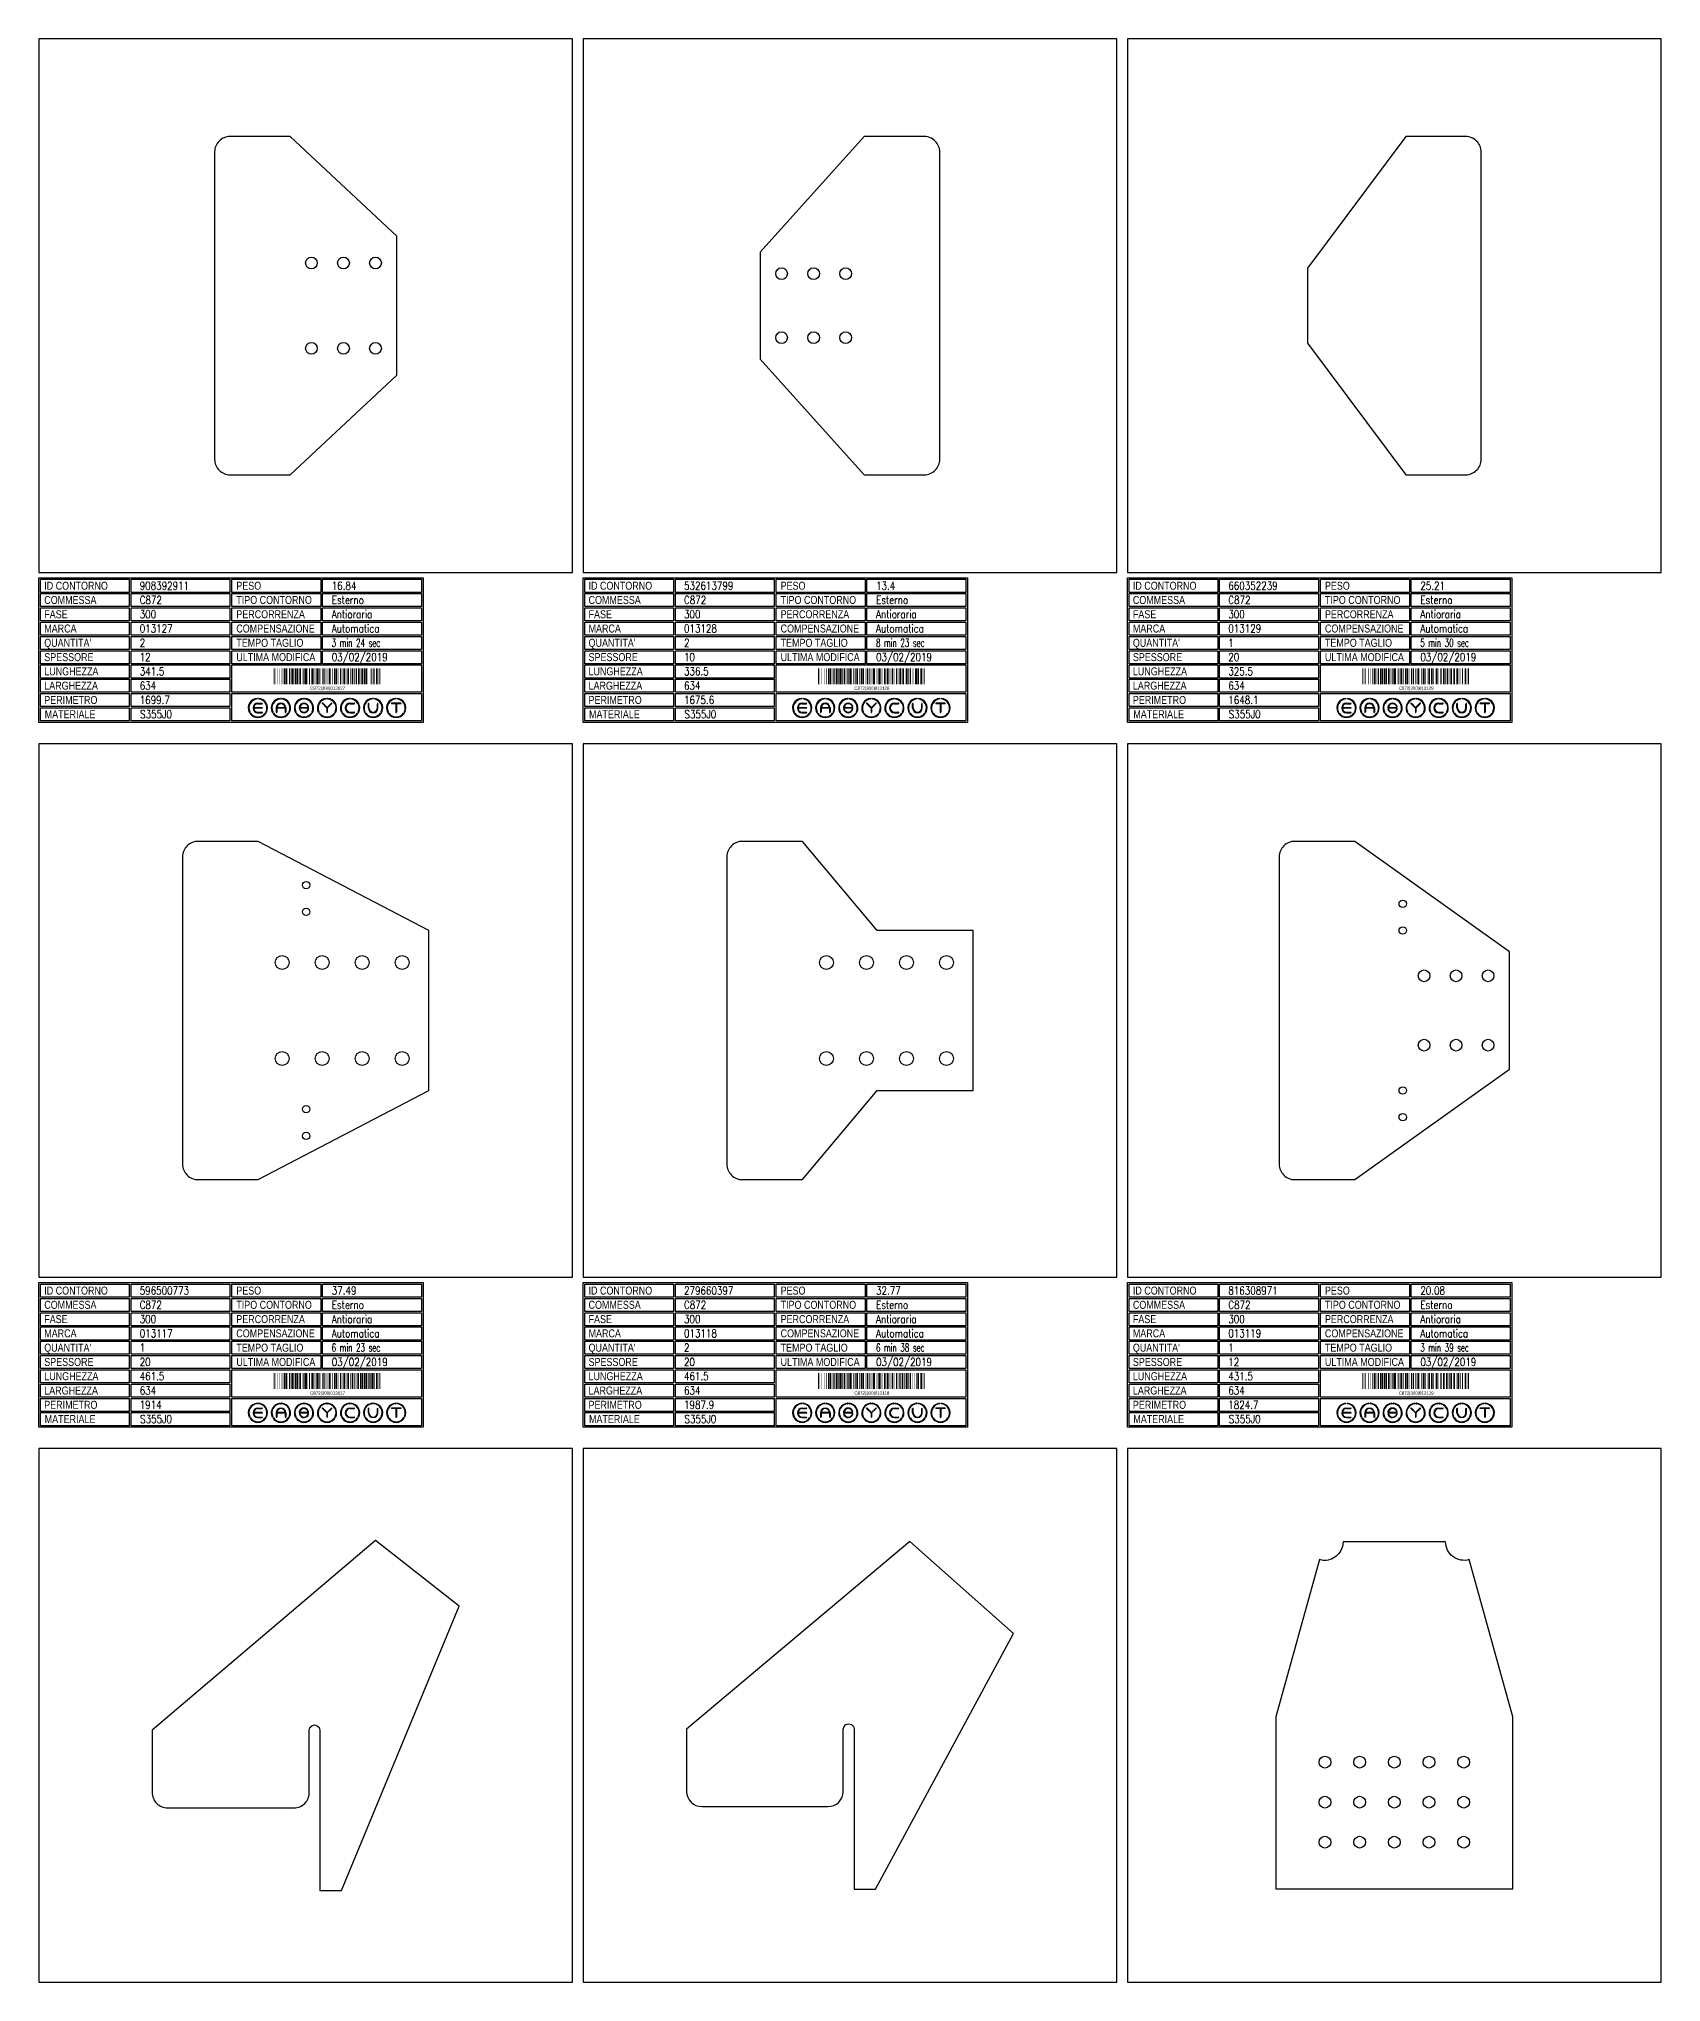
# Model space of a CAD drawing. Header units: millimetres. Extents: x 10000 to 53102, y 10000 to 35064.
# Drawn here: x 10000 to 13040, y 16686 to 20328 of the extents above; entities that cross this region are included whole.
import ezdxf
from ezdxf.enums import TextEntityAlignment as Align

# ---------------------------------------------------------------- set-up
doc = ezdxf.new("R2010")
doc.units = ezdxf.units.MM
doc.styles.add('EasyCutStyle', font='romans.shx', dxfattribs={"width": 0.8})
doc.styles.add('EasyCutStyle1', font='arial.ttf', dxfattribs={"width": 0.8})

# ---------------------------------------------------------------- blocks, each defined once
blk = doc.blocks.new('BlockShape01')
at = {"color": 253}
blk.add_lwpolyline([(0, 0), (720, 0), (720, -271), (0, -271)], close=True, dxfattribs=at)
at = {"color": 2}
for points in [[(3, -2.9), (169.3, -2.9), (169.3, -27.3), (3, -27.3)], [(3, -2.9), (169.3, -2.9), (169.3, -27.3), (3, -27.3)], [(3, -29.6), (169.3, -29.6), (169.3, -54), (3, -54)], [(361.9, -2.9), (528.3, -2.9), (528.3, -27.3), (361.9, -27.3)], [(361.9, -29.6), (528.3, -29.6), (528.3, -54), (361.9, -54)], [(3, -56.4), (169.3, -56.4), (169.3, -80.8), (3, -80.8)], [(361.9, -56.4), (528.3, -56.4), (528.3, -80.8), (361.9, -80.8)], [(3, -83.1), (169.3, -83.1), (169.3, -107.6), (3, -107.6)], [(361.9, -83.1), (528.3, -83.1), (528.3, -107.6), (361.9, -107.6)], [(3, -109.9), (169.3, -109.9), (169.3, -134.3), (3, -134.3)], [(3, -136.7), (169.3, -136.7), (169.3, -161.1), (3, -161.1)], [(361.9, -109.9), (528.3, -109.9), (528.3, -134.3), (361.9, -134.3)], [(361.9, -136.7), (528.3, -136.7), (528.3, -161.1), (361.9, -161.1)], [(3, -163.4), (169.3, -163.4), (169.3, -187.9), (3, -187.9)], [(3, -190.2), (169.3, -190.2), (169.3, -214.6), (3, -214.6)], [(3, -217), (169.3, -217), (169.3, -241.4), (3, -241.4)], [(3, -243.7), (169.3, -243.7), (169.3, -268.1), (3, -268.1)]]:
    blk.add_lwpolyline(points, close=True, dxfattribs=at)
at = {"color": 1}
for points in [[(172.7, -2.9), (358.1, -2.9), (358.1, -27.3), (172.7, -27.3)], [(172.7, -29.6), (358.1, -29.6), (358.1, -54), (172.7, -54)], [(531.6, -2.9), (717, -2.9), (717, -27.3), (531.6, -27.3)], [(531.6, -29.6), (717, -29.6), (717, -54), (531.6, -54)], [(172.7, -56.4), (358.1, -56.4), (358.1, -80.8), (172.7, -80.8)], [(531.6, -56.4), (717, -56.4), (717, -80.8), (531.6, -80.8)], [(172.7, -83.1), (358.1, -83.1), (358.1, -107.6), (172.7, -107.6)], [(531.6, -83.1), (717, -83.1), (717, -107.6), (531.6, -107.6)], [(172.7, -109.9), (358.1, -109.9), (358.1, -134.3), (172.7, -134.3)], [(172.7, -136.7), (358.1, -136.7), (358.1, -161.1), (172.7, -161.1)], [(531.6, -109.9), (717, -109.9), (717, -134.3), (531.6, -134.3)], [(531.6, -136.7), (717, -136.7), (717, -161.1), (531.6, -161.1)], [(172.7, -163.4), (358.1, -163.4), (358.1, -187.9), (172.7, -187.9)], [(361.9, -163.4), (717, -163.4), (717, -214.6), (361.9, -214.6)], [(172.7, -190.2), (358.1, -190.2), (358.1, -214.6), (172.7, -214.6)], [(172.7, -217), (358.1, -217), (358.1, -241.4), (172.7, -241.4)], [(361.9, -217), (717, -217), (717, -268.1), (361.9, -268.1)], [(172.7, -243.7), (358.1, -243.7), (358.1, -268.1), (172.7, -268.1)]]:
    blk.add_lwpolyline(points, close=True, dxfattribs=at)
at = {"color": 161, "style": 'EasyCutStyle1', "width": 0.8}
for s, p in [('COMMESSA', (10.1, -49.1)), ('ID CONTORNO', (10.1, -22.4)), ('TIPO CONTORNO', (370, -49.1)), ('PESO', (370, -22.4)), ('FASE', (10.1, -75.9)), ('PERCORRENZA', (370, -75.9)), ('MARCA', (10.1, -102.6)), ('COMPENSAZIONE', (370, -102.6)), ("QUANTITA'", (10.1, -129.4)), ('SPESSORE', (10.1, -156.2)), ('TEMPO TAGLIO', (370, -129.4)), ('ULTIMA MODIFICA', (370, -156.2)), ('LUNGHEZZA', (10.1, -182.9)), ('LARGHEZZA', (10.1, -209.7)), ('PERIMETRO', (10.1, -236.5)), ('MATERIALE', (11, -263.2))]:
    blk.add_text(s, height=15, dxfattribs=at).set_placement(p)
at = {"style": 'EasyCutStyle'}
for tag, p, width in [('ORDERSHAPE', (188.9, -49.1), 0.8), ('IDSHAPE', (188.9, -22.4), 0.8), ('TYPESHAPE', (548.8, -49.1), 0.8), ('WEIGTHSHAPE', (548.8, -22.4), 0.8), ('PHASESHAPE', (188.9, -75.9), 0.8), ('JOUSHAPE', (548.8, -75.9), 0.8), ('MKSHAPE', (188.9, -102.6), 0.8), ('COMPSHAPE', (548.8, -102.6), 0.8), ('TKSHAPE', (188.9, -156.2), 0.8), ('QTASHAPE', (188.9, -129.4), 0.8), ('TIMECUTSHAPE', (548.8, -129.4), 0.65), ('LASTMODIFYSHAPE', (548.8, -156.2), 0.8), ('LENGTHSHAPE', (188.9, -182.9), 0.8), ('HEIGHTSHAPE', (188.9, -209.7), 0.8), ('PERIMETERSHAPE', (188.9, -236.5), 0.8), ('MATSHAPE', (189.8, -263.2), 0.8)]:
    blk.add_attdef(tag, p, '', height=15, dxfattribs=dict(at, width=width))
blk = doc.blocks.new('Logo')
for color, points in [(140, [(-144.9, -7.2, -1), (-145.9, -7.6, -0.520567), (-131.2, 17.9, -1), (-131.1, 16.9, 0.520567)]), (256, [(-121.7, 0.5), (-137.5, 0.5, -0.394366), (-129.6, 7.9), (-121.7, 7.9, 1), (-121.7, 9), (-129.6, 9, 1), (-129.6, -9), (-121.7, -9, 1), (-121.7, -7.9), (-129.6, -7.9, -0.394366), (-137.5, -0.5), (-121.7, -0.5, 1)]), (140, [(-114.3, -7.2, 1), (-113.3, -7.6, 0.520567), (-128, 17.9, 0.916853), (-128.2, 16.9, 0.043377), (-128.1, 16.9, -0.520567)]), (140, [(-101.7, -7.2, -1), (-102.7, -7.6, -0.520567), (-88, 17.9, -1), (-87.9, 16.9, 0.520567)]), (140, [(-71.1, -7.2, 1), (-70.1, -7.6, 0.520567), (-84.8, 17.9, 1), (-84.9, 16.9, -0.520567)]), (140, [(-58.5, -7.2, -1), (-59.5, -7.6, -0.520567), (-44.8, 17.9, -1), (-44.7, 16.9, 0.520567)]), (256, [(-36.6, -0.5, -0.486114), (-35.5, -1.9, -0.776377), (-50.9, -2, 1), (-51.9, -2.3, 0.776377), (-34.5, -2.1, 0.486114), (-36.6, 0.5), (-49.8, 0.5, -0.486114), (-50.9, 1.9, -0.776377), (-35.5, 2, 1), (-34.5, 2.3, 0.776377), (-51.9, 2.1, 0.486114), (-49.8, -0.5)]), (140, [(-27.9, -7.2, 1), (-26.9, -7.6, 0.520567), (-41.6, 17.9, 1), (-41.7, 16.9, -0.520567)]), (140, [(-15.3, -7.2, -1), (-16.3, -7.6, -0.520567), (-1.6, 17.9, -1), (-1.5, 16.9, 0.520567)]), (256, [(0, 0.8), (-8.1, 8.8, 1), (-8.8, 8.1), (-0.5, -0.2), (-0.5, -7.9, 1), (0.5, -7.9), (0.5, -0.2), (8.8, 8.1, 1), (8.1, 8.8)]), (140, [(15.3, -7.2, 1), (16.3, -7.6, 0.520567), (1.6, 17.9, 1), (1.5, 16.9, -0.520567)]), (140, [(27.9, -7.2, -1), (26.9, -7.6, -0.520567), (41.6, 17.9, -1), (41.7, 16.9, 0.520567)]), (256, [(43.2, -9), (51.1, -9, 1), (51.1, -7.9), (43.2, -7.9, -1), (43.2, 7.9), (51.1, 7.9, 1), (51.1, 9), (43.2, 9, 1)]), (140, [(58.5, -7.2, 1), (59.5, -7.6, 0.520567), (44.8, 17.9, 1), (44.7, 16.9, -0.520567)]), (140, [(71.1, -7.2, -1), (70.1, -7.6, -0.520567), (84.8, 17.9, -1), (84.9, 16.9, 0.520567)]), (256, [(78.5, 0), (78.5, 7.9, 1), (77.4, 7.9), (77.4, 0, 1), (95.4, 0), (95.4, 7.9, 1), (94.3, 7.9), (94.3, 0, -1)]), (140, [(101.7, -7.2, 1), (102.7, -7.6, 0.520567), (88, 17.9, 1), (87.9, 16.9, -0.520567)]), (140, [(114.3, -7.2, -1), (113.3, -7.6, -0.520567), (128, 17.9, -1), (128.1, 16.9, 0.520567)]), (256, [(121.1, 9, 1), (121.1, 7.9), (129.1, 7.9), (129.1, -7.9, 1), (130.1, -7.9), (130.1, 7.9), (138.1, 7.9, 1), (138.1, 9)]), (140, [(144.9, -7.2, 1), (145.9, -7.6, 0.520567), (131.2, 17.9, 1), (131.1, 16.9, -0.520567)]), (140, [(-114.9, -10.3, 1), (-115.7, -9.7, -0.520567), (-143.5, -9.7, 1), (-144.3, -10.3, 0.520567)]), (140, [(-71.7, -10.3, 1), (-72.5, -9.7, -0.520567), (-100.3, -9.7, 1), (-101.1, -10.3, 0.520567)]), (140, [(-28.5, -10.3, 1), (-29.3, -9.7, -0.520567), (-57.1, -9.7, 1), (-57.9, -10.3, 0.520567)]), (140, [(14.7, -10.3, 1), (13.9, -9.7, -0.520567), (-13.9, -9.7, 1), (-14.7, -10.3, 0.520567)]), (140, [(57.9, -10.3, 1), (57.1, -9.7, -0.520567), (29.3, -9.7, 1), (28.5, -10.3, 0.520567)]), (140, [(101.1, -10.3, 1), (100.3, -9.7, -0.520567), (72.5, -9.7, 1), (71.7, -10.3, 0.520567)]), (140, [(144.3, -10.3, 1), (143.5, -9.7, -0.520567), (115.7, -9.7, 1), (114.9, -10.3, 0.520567)])]:
    blk.add_hatch(color=color).paths.add_polyline_path(points)
h = blk.add_hatch(color=256)
h.paths.add_polyline_path([(-78.5, -0.5), (-78.5, -7.9, 1), (-77.4, -7.9), (-77.4, 0, 1), (-95.4, 0), (-95.4, -7.9, 1), (-94.3, -7.9), (-94.3, -0.5)])
h.paths.add_polyline_path([(-94.3, 0.5, -0.933992), (-78.5, 0.5)], flags=16)
for p, q in [((-121.7, 0.5), (-137.5, 0.5)), ((-129.6, 9), (-121.7, 9)), ((-129.6, 7.9), (-121.7, 7.9)), ((-95.4, 0), (-95.4, -7.9)), ((-78.5, 0.5), (-94.3, 0.5)), ((-77.4, 0), (-77.4, -7.9)), ((-36.6, 0.5), (-49.8, 0.5)), ((-0.5, -0.2), (-8.8, 8.1)), ((0, 0.8), (-8.1, 8.8)), ((0, 0.8), (8.1, 8.8)), ((0.5, -0.2), (8.8, 8.1)), ((43.2, 9), (51.1, 9)), ((43.2, 7.9), (51.1, 7.9)), ((77.4, 0), (77.4, 7.9)), ((78.5, 0), (78.5, 7.9)), ((94.3, 0), (94.3, 7.9)), ((95.4, 0), (95.4, 7.9)), ((138.1, 9), (121.1, 9)), ((129.1, 7.9), (121.1, 7.9)), ((129.1, 7.9), (129.1, -7.9)), ((130.1, 7.9), (130.1, -7.9)), ((138.1, 7.9), (130.1, 7.9)), ((-121.7, -0.5), (-137.5, -0.5)), ((-129.6, -7.9), (-121.7, -7.9)), ((-129.6, -9), (-121.7, -9)), ((-94.3, -0.5), (-94.3, -7.9)), ((-78.5, -0.5), (-94.3, -0.5)), ((-78.5, -0.5), (-78.5, -7.9)), ((-36.6, -0.5), (-49.8, -0.5)), ((-0.5, -0.2), (-0.5, -7.9)), ((0.5, -0.2), (0.5, -7.9)), ((43.2, -7.9), (51.1, -7.9)), ((43.2, -9), (51.1, -9))]:
    blk.add_line(p, q)
at = {"color": 140}
for centre, radius, start, end in [((-129.6, 0), 18, 95, 205), ((-129.6, 0), 16.9, 95, 205), ((-131.1, 17.4), 0.54, 275, 95), ((-128.1, 17.4), 0.54, 85, 265), ((-129.6, 0), 16.9, 335, 85), ((-129.6, 0), 18, 335, 85), ((-86.4, 0), 18, 95, 205), ((-86.4, 0), 16.9, 95, 205), ((-87.9, 17.4), 0.54, 275, 95), ((-84.9, 17.4), 0.54, 85, 265), ((-86.4, 0), 16.9, 335, 85), ((-86.4, 0), 18, 335, 85), ((-43.2, 0), 18, 95, 205), ((-43.2, 0), 16.9, 95, 205), ((-44.7, 17.4), 0.54, 275, 95), ((-41.7, 17.4), 0.54, 85, 265), ((-43.2, 0), 16.9, 335, 85), ((-43.2, 0), 18, 335, 85), ((0, 0), 18, 95, 205), ((0, 0), 16.9, 95, 205), ((-1.5, 17.4), 0.54, 275, 95), ((1.5, 17.4), 0.54, 85, 265), ((0, 0), 16.9, 335, 85), ((0, 0), 18, 335, 85), ((43.2, 0), 18, 95, 205), ((43.2, 0), 16.9, 95, 205), ((41.7, 17.4), 0.54, 275, 95), ((44.7, 17.4), 0.54, 85, 265), ((43.2, 0), 16.9, 335, 85), ((43.2, 0), 18, 335, 85), ((86.4, 0), 18, 95, 205), ((86.4, 0), 16.9, 95, 205), ((84.9, 17.4), 0.54, 275, 95), ((87.9, 17.4), 0.54, 85, 265), ((86.4, 0), 16.9, 335, 85), ((86.4, 0), 18, 335, 85), ((129.6, 0), 18, 95, 205), ((129.6, 0), 16.9, 95, 205), ((128.1, 17.4), 0.54, 275, 95), ((131.1, 17.4), 0.54, 85, 265), ((129.6, 0), 16.9, 335, 85), ((129.6, 0), 18, 335, 85), ((-145.4, -7.4), 0.54, 205, 25), ((-143.9, -10), 0.54, 35, 215), ((-129.6, 0), 18, 215, 325), ((-129.6, 0), 16.9, 215, 325), ((-115.3, -10), 0.54, 325, 145), ((-113.8, -7.4), 0.54, 155, 335), ((-102.2, -7.4), 0.54, 205, 25), ((-100.7, -10), 0.54, 35, 215), ((-86.4, 0), 18, 215, 325), ((-86.4, 0), 16.9, 215, 325), ((-72.1, -10), 0.54, 325, 145), ((-70.6, -7.4), 0.54, 155, 335), ((-59, -7.4), 0.54, 205, 25), ((-57.5, -10), 0.54, 35, 215), ((-43.2, 0), 18, 215, 325), ((-43.2, 0), 16.9, 215, 325), ((-28.9, -10), 0.54, 325, 145), ((-27.4, -7.4), 0.54, 155, 335), ((-15.8, -7.4), 0.54, 205, 25), ((-14.3, -10), 0.54, 35, 215), ((0, 0), 18, 215, 325), ((0, 0), 16.9, 215, 325), ((14.3, -10), 0.54, 325, 145), ((15.8, -7.4), 0.54, 155, 335), ((27.4, -7.4), 0.54, 205, 25), ((28.9, -10), 0.54, 35, 215), ((43.2, 0), 18, 215, 325), ((43.2, 0), 16.9, 215, 325), ((57.5, -10), 0.54, 325, 145), ((59, -7.4), 0.54, 155, 335), ((70.6, -7.4), 0.54, 205, 25), ((72.1, -10), 0.54, 35, 215), ((86.4, 0), 18, 215, 325), ((86.4, 0), 16.9, 215, 325), ((100.7, -10), 0.54, 325, 145), ((102.2, -7.4), 0.54, 155, 335), ((113.8, -7.4), 0.54, 205, 25), ((115.3, -10), 0.54, 35, 215), ((129.6, 0), 18, 215, 325), ((129.6, 0), 16.9, 215, 325), ((143.9, -10), 0.54, 325, 145), ((145.4, -7.4), 0.54, 155, 335)]:
    blk.add_arc(centre, radius, start, end, dxfattribs=at)
for centre, radius, start, end in [((-129.6, 0), 9, 90, 270), ((-129.6, 0), 7.92, 90, 176.0904), ((-121.7, 8.5), 0.54, 270, 90), ((-121.7, 0), 0.54, 270, 90), ((-86.4, 0), 9, 0, 180), ((-86.4, 0), 7.92, 3.9096, 176.0904), ((-49.8, 1.6), 2.16, 166.2998, 270), ((-43.2, 0), 9, 15, 166.2998), ((-43.2, 0), 7.92, 15, 166.2998), ((-49.8, 1.6), 1.08, 166.2998, 270), ((-36.6, -1.6), 2.16, 346.2998, 90), ((-35, 2.2), 0.54, 195, 15), ((-8.5, 8.5), 0.54, 45, 225), ((8.5, 8.5), 0.54, 315, 135), ((43.2, 0), 9, 90, 270), ((43.2, 0), 7.92, 90, 270), ((51.1, 8.5), 0.54, 270, 90), ((77.9, 7.9), 0.54, 0, 180), ((86.4, 0), 9, 180, 0), ((86.4, 0), 7.92, 180, 0), ((94.9, 7.9), 0.54, 0, 180), ((121.1, 8.5), 0.54, 90, 270), ((138.1, 8.5), 0.54, 270, 90), ((-129.6, 0), 7.92, 183.9096, 270), ((-121.7, -8.5), 0.54, 270, 90), ((-94.9, -7.9), 0.54, 180, 0), ((-77.9, -7.9), 0.54, 180, 0), ((-51.4, -2.2), 0.54, 15, 195), ((-43.2, 0), 9, 195, 346.2998), ((-43.2, 0), 7.92, 195, 346.2998), ((-36.6, -1.6), 1.08, 346.2998, 90), ((0, -7.9), 0.54, 180, 0), ((51.1, -8.5), 0.54, 270, 90), ((129.6, -7.9), 0.54, 180, 0)]:
    blk.add_arc(centre, radius, start, end)
blk = doc.blocks.new('596500773_128', base_point=(270.7, -403))
at = {"linetype": 'Continuous'}
for points, const_width in [([(271.7, -403), (271.7, -373)], 2), ([(274.2, -403), (274.2, -373)], 1), ([(277.2, -403), (277.2, -373)], 1), ([(282.2, -403), (282.2, -373)], 1), ([(286.2, -403), (286.2, -373)], 1), ([(290.7, -403), (290.7, -373)], 2), ([(294.2, -403), (294.2, -373)], 3), ([(297.2, -403), (297.2, -373)], 1), ([(300.7, -403), (300.7, -373)], 2), ([(305.2, -403), (305.2, -373)], 3), ([(308.7, -403), (308.7, -373)], 2), ([(312.2, -403), (312.2, -373)], 3), ([(315.7, -403), (315.7, -373)], 2), ([(320.2, -403), (320.2, -373)], 3), ([(324.2, -403), (324.2, -373)], 1), ([(326.2, -403), (326.2, -373)], 1), ([(328.2, -403), (328.2, -373)], 1), ([(331.7, -403), (331.7, -373)], 4), ([(337.7, -403), (337.7, -373)], 2), ([(341.2, -403), (341.2, -373)], 1), ([(344.2, -403), (344.2, -373)], 3), ([(348.2, -403), (348.2, -373)], 1), ([(352.2, -403), (352.2, -373)], 3), ([(355.7, -403), (355.7, -373)], 2), ([(359.2, -403), (359.2, -373)], 1), ([(363.2, -403), (363.2, -373)], 3), ([(366.7, -403), (366.7, -373)], 2), ([(370.2, -403), (370.2, -373)], 1), ([(372.2, -403), (372.2, -373)], 1), ([(375.7, -403), (375.7, -373)], 4), ([(381.2, -403), (381.2, -373)], 1), ([(385.2, -403), (385.2, -373)], 3), ([(388.7, -403), (388.7, -373)], 2), ([(392.2, -403), (392.2, -373)], 1), ([(396.2, -403), (396.2, -373)], 3), ([(400.7, -403), (400.7, -373)], 2), ([(403.7, -403), (403.7, -373)], 2), ([(407.2, -403), (407.2, -373)], 1), ([(410.2, -403), (410.2, -373)], 3), ([(414.2, -403), (414.2, -373)], 1), ([(418.2, -403), (418.2, -373)], 3), ([(422.7, -403), (422.7, -373)], 2), ([(425.2, -403), (425.2, -373)], 1), ([(429.2, -403), (429.2, -373)], 3), ([(433.7, -403), (433.7, -373)], 2), ([(437.2, -403), (437.2, -373)], 3), ([(440.7, -403), (440.7, -373)], 2), ([(444.2, -403), (444.2, -373)], 3), ([(447.7, -403), (447.7, -373)], 2), ([(451.2, -403), (451.2, -373)], 3), ([(455.2, -403), (455.2, -373)], 3), ([(458.7, -403), (458.7, -373)], 2), ([(464.2, -403), (464.2, -373)], 3), ([(467.2, -403), (467.2, -373)], 1), ([(469.7, -403), (469.7, -373)], 2)]:
    blk.add_lwpolyline(points, dxfattribs=dict(at, const_width=const_width))
blk.add_text('C872|300|013117', height=6).set_placement((371.7, -413.5), align=Align.CENTER)
blk = doc.blocks.new('279660397_128', base_point=(270.7, -403))
at = {"linetype": 'Continuous'}
for points, const_width in [([(271.7, -403), (271.7, -373)], 2), ([(274.2, -403), (274.2, -373)], 1), ([(277.2, -403), (277.2, -373)], 1), ([(282.2, -403), (282.2, -373)], 1), ([(286.2, -403), (286.2, -373)], 1), ([(290.7, -403), (290.7, -373)], 2), ([(294.2, -403), (294.2, -373)], 3), ([(297.2, -403), (297.2, -373)], 1), ([(300.7, -403), (300.7, -373)], 2), ([(305.2, -403), (305.2, -373)], 3), ([(308.7, -403), (308.7, -373)], 2), ([(312.2, -403), (312.2, -373)], 3), ([(315.7, -403), (315.7, -373)], 2), ([(320.2, -403), (320.2, -373)], 3), ([(324.2, -403), (324.2, -373)], 1), ([(326.2, -403), (326.2, -373)], 1), ([(328.2, -403), (328.2, -373)], 1), ([(331.7, -403), (331.7, -373)], 4), ([(337.7, -403), (337.7, -373)], 2), ([(341.2, -403), (341.2, -373)], 1), ([(344.2, -403), (344.2, -373)], 3), ([(348.2, -403), (348.2, -373)], 1), ([(352.2, -403), (352.2, -373)], 3), ([(355.7, -403), (355.7, -373)], 2), ([(359.2, -403), (359.2, -373)], 1), ([(363.2, -403), (363.2, -373)], 3), ([(366.7, -403), (366.7, -373)], 2), ([(370.2, -403), (370.2, -373)], 1), ([(372.2, -403), (372.2, -373)], 1), ([(375.7, -403), (375.7, -373)], 4), ([(381.2, -403), (381.2, -373)], 1), ([(385.2, -403), (385.2, -373)], 3), ([(388.7, -403), (388.7, -373)], 2), ([(392.2, -403), (392.2, -373)], 1), ([(396.2, -403), (396.2, -373)], 3), ([(400.7, -403), (400.7, -373)], 2), ([(403.7, -403), (403.7, -373)], 2), ([(407.2, -403), (407.2, -373)], 1), ([(410.2, -403), (410.2, -373)], 3), ([(414.2, -403), (414.2, -373)], 1), ([(418.2, -403), (418.2, -373)], 3), ([(422.7, -403), (422.7, -373)], 2), ([(425.2, -403), (425.2, -373)], 1), ([(429.2, -403), (429.2, -373)], 3), ([(433.7, -403), (433.7, -373)], 2), ([(437.2, -403), (437.2, -373)], 3), ([(440.2, -403), (440.2, -373)], 1), ([(443.7, -403), (443.7, -373)], 2), ([(447.2, -403), (447.2, -373)], 1), ([(452.2, -403), (452.2, -373)], 1), ([(455.7, -403), (455.7, -373)], 2), ([(458.7, -403), (458.7, -373)], 2), ([(464.2, -403), (464.2, -373)], 3), ([(467.2, -403), (467.2, -373)], 1), ([(469.7, -403), (469.7, -373)], 2)]:
    blk.add_lwpolyline(points, dxfattribs=dict(at, const_width=const_width))
blk.add_text('C872|300|013118', height=6).set_placement((371.7, -413.5), align=Align.CENTER)
blk = doc.blocks.new('816308971_128', base_point=(255.7, -403))
at = {"linetype": 'Continuous'}
for points, const_width in [([(256.7, -403), (256.7, -373)], 2), ([(259.2, -403), (259.2, -373)], 1), ([(262.2, -403), (262.2, -373)], 1), ([(267.2, -403), (267.2, -373)], 1), ([(271.2, -403), (271.2, -373)], 1), ([(275.7, -403), (275.7, -373)], 2), ([(279.2, -403), (279.2, -373)], 3), ([(282.2, -403), (282.2, -373)], 1), ([(285.7, -403), (285.7, -373)], 2), ([(290.2, -403), (290.2, -373)], 3), ([(293.7, -403), (293.7, -373)], 2), ([(297.2, -403), (297.2, -373)], 3), ([(300.7, -403), (300.7, -373)], 2), ([(305.2, -403), (305.2, -373)], 3), ([(309.2, -403), (309.2, -373)], 1), ([(311.2, -403), (311.2, -373)], 1), ([(313.2, -403), (313.2, -373)], 1), ([(316.7, -403), (316.7, -373)], 4), ([(322.7, -403), (322.7, -373)], 2), ([(326.2, -403), (326.2, -373)], 1), ([(329.2, -403), (329.2, -373)], 3), ([(333.2, -403), (333.2, -373)], 1), ([(337.2, -403), (337.2, -373)], 3), ([(340.7, -403), (340.7, -373)], 2), ([(344.2, -403), (344.2, -373)], 1), ([(348.2, -403), (348.2, -373)], 3), ([(351.7, -403), (351.7, -373)], 2), ([(355.2, -403), (355.2, -373)], 1), ([(357.2, -403), (357.2, -373)], 1), ([(360.7, -403), (360.7, -373)], 4), ([(366.2, -403), (366.2, -373)], 1), ([(370.2, -403), (370.2, -373)], 3), ([(373.7, -403), (373.7, -373)], 2), ([(377.2, -403), (377.2, -373)], 1), ([(381.2, -403), (381.2, -373)], 3), ([(385.7, -403), (385.7, -373)], 2), ([(388.7, -403), (388.7, -373)], 2), ([(392.2, -403), (392.2, -373)], 1), ([(395.2, -403), (395.2, -373)], 3), ([(399.2, -403), (399.2, -373)], 1), ([(403.2, -403), (403.2, -373)], 3), ([(407.7, -403), (407.7, -373)], 2), ([(410.2, -403), (410.2, -373)], 1), ([(414.2, -403), (414.2, -373)], 3), ([(418.7, -403), (418.7, -373)], 2), ([(422.2, -403), (422.2, -373)], 3), ([(426.2, -403), (426.2, -373)], 1), ([(428.7, -403), (428.7, -373)], 2), ([(432.2, -403), (432.2, -373)], 1), ([(435.7, -403), (435.7, -373)], 4), ([(440.2, -403), (440.2, -373)], 1), ([(443.7, -403), (443.7, -373)], 2), ([(449.2, -403), (449.2, -373)], 3), ([(452.2, -403), (452.2, -373)], 1), ([(454.7, -403), (454.7, -373)], 2)]:
    blk.add_lwpolyline(points, dxfattribs=dict(at, const_width=const_width))
blk.add_text('C872|300|013119', height=6).set_placement((356.7, -413.5), align=Align.CENTER)
blk = doc.blocks.new('908392911_128', base_point=(210.7, -403))
at = {"linetype": 'Continuous'}
for points, const_width in [([(211.7, -403), (211.7, -373)], 2), ([(214.2, -403), (214.2, -373)], 1), ([(217.2, -403), (217.2, -373)], 1), ([(222.2, -403), (222.2, -373)], 1), ([(226.2, -403), (226.2, -373)], 1), ([(230.7, -403), (230.7, -373)], 2), ([(234.2, -403), (234.2, -373)], 3), ([(237.2, -403), (237.2, -373)], 1), ([(240.7, -403), (240.7, -373)], 2), ([(245.2, -403), (245.2, -373)], 3), ([(248.7, -403), (248.7, -373)], 2), ([(252.2, -403), (252.2, -373)], 3), ([(255.7, -403), (255.7, -373)], 2), ([(260.2, -403), (260.2, -373)], 3), ([(264.2, -403), (264.2, -373)], 1), ([(266.2, -403), (266.2, -373)], 1), ([(268.2, -403), (268.2, -373)], 1), ([(271.7, -403), (271.7, -373)], 4), ([(277.7, -403), (277.7, -373)], 2), ([(281.2, -403), (281.2, -373)], 1), ([(284.2, -403), (284.2, -373)], 3), ([(288.2, -403), (288.2, -373)], 1), ([(292.2, -403), (292.2, -373)], 3), ([(295.7, -403), (295.7, -373)], 2), ([(299.2, -403), (299.2, -373)], 1), ([(303.2, -403), (303.2, -373)], 3), ([(306.7, -403), (306.7, -373)], 2), ([(310.2, -403), (310.2, -373)], 1), ([(312.2, -403), (312.2, -373)], 1), ([(315.7, -403), (315.7, -373)], 4), ([(321.2, -403), (321.2, -373)], 1), ([(325.2, -403), (325.2, -373)], 3), ([(328.7, -403), (328.7, -373)], 2), ([(332.2, -403), (332.2, -373)], 1), ([(336.2, -403), (336.2, -373)], 3), ([(340.7, -403), (340.7, -373)], 2), ([(343.7, -403), (343.7, -373)], 2), ([(347.2, -403), (347.2, -373)], 1), ([(350.2, -403), (350.2, -373)], 3), ([(354.2, -403), (354.2, -373)], 1), ([(358.2, -403), (358.2, -373)], 3), ([(362.7, -403), (362.7, -373)], 2), ([(365.7, -403), (365.7, -373)], 2), ([(370.2, -403), (370.2, -373)], 3), ([(374.2, -403), (374.2, -373)], 1), ([(377.2, -403), (377.2, -373)], 3), ([(380.7, -403), (380.7, -373)], 2), ([(384.2, -403), (384.2, -373)], 3), ([(387.2, -403), (387.2, -373)], 1), ([(392.2, -403), (392.2, -373)], 1), ([(394.7, -403), (394.7, -373)], 2), ([(398.7, -403), (398.7, -373)], 2), ([(404.2, -403), (404.2, -373)], 3), ([(407.2, -403), (407.2, -373)], 1), ([(409.7, -403), (409.7, -373)], 2)]:
    blk.add_lwpolyline(points, dxfattribs=dict(at, const_width=const_width))
blk.add_text('C872|300|013127', height=6).set_placement((311.7, -413.5), align=Align.CENTER)
blk = doc.blocks.new('532613799_128', base_point=(208.3, -403))
at = {"linetype": 'Continuous'}
for points, const_width in [([(209.3, -403), (209.3, -373)], 2), ([(211.8, -403), (211.8, -373)], 1), ([(214.8, -403), (214.8, -373)], 1), ([(219.8, -403), (219.8, -373)], 1), ([(223.8, -403), (223.8, -373)], 1), ([(228.3, -403), (228.3, -373)], 2), ([(231.8, -403), (231.8, -373)], 3), ([(234.8, -403), (234.8, -373)], 1), ([(238.3, -403), (238.3, -373)], 2), ([(242.8, -403), (242.8, -373)], 3), ([(246.3, -403), (246.3, -373)], 2), ([(249.8, -403), (249.8, -373)], 3), ([(253.3, -403), (253.3, -373)], 2), ([(257.8, -403), (257.8, -373)], 3), ([(261.8, -403), (261.8, -373)], 1), ([(263.8, -403), (263.8, -373)], 1), ([(265.8, -403), (265.8, -373)], 1), ([(269.3, -403), (269.3, -373)], 4), ([(275.3, -403), (275.3, -373)], 2), ([(278.8, -403), (278.8, -373)], 1), ([(281.8, -403), (281.8, -373)], 3), ([(285.8, -403), (285.8, -373)], 1), ([(289.8, -403), (289.8, -373)], 3), ([(293.3, -403), (293.3, -373)], 2), ([(296.8, -403), (296.8, -373)], 1), ([(300.8, -403), (300.8, -373)], 3), ([(304.3, -403), (304.3, -373)], 2), ([(307.8, -403), (307.8, -373)], 1), ([(309.8, -403), (309.8, -373)], 1), ([(313.3, -403), (313.3, -373)], 4), ([(318.8, -403), (318.8, -373)], 1), ([(322.8, -403), (322.8, -373)], 3), ([(326.3, -403), (326.3, -373)], 2), ([(329.8, -403), (329.8, -373)], 1), ([(333.8, -403), (333.8, -373)], 3), ([(338.3, -403), (338.3, -373)], 2), ([(341.3, -403), (341.3, -373)], 2), ([(344.8, -403), (344.8, -373)], 1), ([(347.8, -403), (347.8, -373)], 3), ([(351.8, -403), (351.8, -373)], 1), ([(355.8, -403), (355.8, -373)], 3), ([(360.3, -403), (360.3, -373)], 2), ([(363.3, -403), (363.3, -373)], 2), ([(367.8, -403), (367.8, -373)], 3), ([(371.8, -403), (371.8, -373)], 1), ([(374.8, -403), (374.8, -373)], 3), ([(377.8, -403), (377.8, -373)], 1), ([(381.3, -403), (381.3, -373)], 2), ([(384.8, -403), (384.8, -373)], 1), ([(387.8, -403), (387.8, -373)], 1), ([(392.3, -403), (392.3, -373)], 4), ([(396.3, -403), (396.3, -373)], 2), ([(401.8, -403), (401.8, -373)], 3), ([(404.8, -403), (404.8, -373)], 1), ([(407.3, -403), (407.3, -373)], 2)]:
    blk.add_lwpolyline(points, dxfattribs=dict(at, const_width=const_width))
blk.add_text('C872|300|013128', height=6).set_placement((309.3, -413.5), align=Align.CENTER)
blk = doc.blocks.new('660352239_128', base_point=(202.8, -403))
at = {"linetype": 'Continuous'}
for points, const_width in [([(203.8, -403), (203.8, -373)], 2), ([(206.3, -403), (206.3, -373)], 1), ([(209.3, -403), (209.3, -373)], 1), ([(214.3, -403), (214.3, -373)], 1), ([(218.3, -403), (218.3, -373)], 1), ([(222.8, -403), (222.8, -373)], 2), ([(226.3, -403), (226.3, -373)], 3), ([(229.3, -403), (229.3, -373)], 1), ([(232.8, -403), (232.8, -373)], 2), ([(237.3, -403), (237.3, -373)], 3), ([(240.8, -403), (240.8, -373)], 2), ([(244.3, -403), (244.3, -373)], 3), ([(247.8, -403), (247.8, -373)], 2), ([(252.3, -403), (252.3, -373)], 3), ([(256.3, -403), (256.3, -373)], 1), ([(258.3, -403), (258.3, -373)], 1), ([(260.3, -403), (260.3, -373)], 1), ([(263.8, -403), (263.8, -373)], 4), ([(269.8, -403), (269.8, -373)], 2), ([(273.3, -403), (273.3, -373)], 1), ([(276.3, -403), (276.3, -373)], 3), ([(280.3, -403), (280.3, -373)], 1), ([(284.3, -403), (284.3, -373)], 3), ([(287.8, -403), (287.8, -373)], 2), ([(291.3, -403), (291.3, -373)], 1), ([(295.3, -403), (295.3, -373)], 3), ([(298.8, -403), (298.8, -373)], 2), ([(302.3, -403), (302.3, -373)], 1), ([(304.3, -403), (304.3, -373)], 1), ([(307.8, -403), (307.8, -373)], 4), ([(313.3, -403), (313.3, -373)], 1), ([(317.3, -403), (317.3, -373)], 3), ([(320.8, -403), (320.8, -373)], 2), ([(324.3, -403), (324.3, -373)], 1), ([(328.3, -403), (328.3, -373)], 3), ([(332.8, -403), (332.8, -373)], 2), ([(335.8, -403), (335.8, -373)], 2), ([(339.3, -403), (339.3, -373)], 1), ([(342.3, -403), (342.3, -373)], 3), ([(346.3, -403), (346.3, -373)], 1), ([(350.3, -403), (350.3, -373)], 3), ([(354.8, -403), (354.8, -373)], 2), ([(357.8, -403), (357.8, -373)], 2), ([(362.3, -403), (362.3, -373)], 3), ([(366.3, -403), (366.3, -373)], 1), ([(369.3, -403), (369.3, -373)], 3), ([(373.3, -403), (373.3, -373)], 1), ([(375.8, -403), (375.8, -373)], 2), ([(380.8, -403), (380.8, -373)], 4), ([(384.3, -403), (384.3, -373)], 1), ([(386.3, -403), (386.3, -373)], 1), ([(390.8, -403), (390.8, -373)], 2), ([(396.3, -403), (396.3, -373)], 3), ([(399.3, -403), (399.3, -373)], 1), ([(401.8, -403), (401.8, -373)], 2)]:
    blk.add_lwpolyline(points, dxfattribs=dict(at, const_width=const_width))
blk.add_text('C872|300|013129', height=6).set_placement((303.8, -413.5), align=Align.CENTER)

msp = doc.modelspace()

# ---------------------------------------------------------------- linework, layer by layer
for p, q in [((11000, 20328), (10000, 20328)), ((10000, 20328), (10000, 19328)), ((11000, 19328), (11000, 20328)), ((12020, 20328), (11020, 20328)), ((11020, 20328), (11020, 19328)), ((12020, 19328), (12020, 20328)), ((13040, 20328), (12040, 20328)), ((12040, 20328), (12040, 19328)), ((13040, 19328), (13040, 20328)), ((10000, 19328), (11000, 19328)), ((11020, 19328), (12020, 19328)), ((12040, 19328), (13040, 19328)), ((11000, 19007), (10000, 19007)), ((10000, 19007), (10000, 18007)), ((11000, 18007), (11000, 19007)), ((12020, 19007), (11020, 19007)), ((11020, 19007), (11020, 18007)), ((12020, 18007), (12020, 19007)), ((13040, 19007), (12040, 19007)), ((12040, 19007), (12040, 18007)), ((13040, 18007), (13040, 19007)), ((10000, 18007), (11000, 18007)), ((11020, 18007), (12020, 18007)), ((12040, 18007), (13040, 18007)), ((11000, 17686), (10000, 17686)), ((10000, 17686), (10000, 16686)), ((11000, 16686), (11000, 17686)), ((12020, 17686), (11020, 17686)), ((11020, 17686), (11020, 16686)), ((12020, 16686), (12020, 17686)), ((13040, 17686), (12040, 17686)), ((12040, 17686), (12040, 16686)), ((13040, 16686), (13040, 17686)), ((10000, 16686), (11000, 16686)), ((11020, 16686), (12020, 16686)), ((12040, 16686), (13040, 16686))]:
    msp.add_line(p, q)
at = {"color": 2}
for points in [[(10470.8, 19511), (10670.8, 19698), (10670.8, 19958), (10470.8, 20145), (10358.3, 20145, 0.414214), (10329.3, 20116), (10329.3, 19540, 0.414214), (10358.3, 19511)], [(11546.8, 19511), (11659.3, 19511, 0.414214), (11688.3, 19540), (11688.3, 20116, 0.414214), (11659.3, 20145), (11546.8, 20145), (11351.8, 19928), (11351.8, 19728)], [(12561.3, 19511), (12673.8, 19511, 0.414214), (12702.8, 19540), (12702.8, 20116, 0.414214), (12673.8, 20145), (12561.3, 20145), (12377.3, 19898), (12377.3, 19758)], [(10410.8, 18190), (10730.8, 18357), (10730.8, 18657), (10410.8, 18824), (10298.3, 18824, 0.414214), (10269.3, 18795), (10269.3, 18219, 0.414214), (10298.3, 18190)], [(11430.8, 18190), (11570.8, 18357), (11750.8, 18357), (11750.8, 18657), (11570.8, 18657), (11430.8, 18824), (11318.3, 18824, 0.414214), (11289.3, 18795), (11289.3, 18219, 0.414214), (11318.3, 18190)], [(12465.8, 18190), (12755.8, 18397), (12755.8, 18617), (12465.8, 18824), (12353.3, 18824, 0.414214), (12324.3, 18795), (12324.3, 18219, 0.414214), (12353.3, 18190)], [(10526.8, 16858), (10566.8, 16858), (10787.8, 17390.5), (10630.8, 17514), (10212.3, 17158), (10212.3, 17041.5, 0.414214), (10241.3, 17012.5), (10477.8, 17012.5, 0.414214), (10506.8, 17041.5), (10506.8, 17158), (10507.8, 17163), (10511.8, 17166.5), (10516.8, 17168), (10521.8, 17166.5), (10525.3, 17163), (10526.8, 17158)], [(11528, 16860), (11568, 16860), (11826.5, 17339.5), (11632, 17512), (11213.5, 17160), (11213.5, 17043.5, 0.409216), (11242.5, 17015), (11478.5, 17015, 0.409216), (11507.5, 17043.5), (11507.5, 17160), (11509, 17165), (11512.5, 17169), (11517.5, 17170), (11522.5, 17169), (11526.5, 17165), (11528, 17160)], [(12318, 16860.8), (12762, 16860.8), (12762, 17183.3), (12680.5, 17477.8, -0.495566), (12636, 17511.3), (12444, 17511.3, -0.414214), (12409, 17476.3, -0.072147), (12399.5, 17477.8), (12318, 17183.3)]]:
    msp.add_lwpolyline(points, format="xyb", close=True, dxfattribs=at)
at = {"color": 4}
for centre, radius in [((10510.8, 19908), 11), ((10570.8, 19908), 11), ((10630.8, 19908), 11), ((11391.8, 19888), 11), ((11451.8, 19888), 11), ((11511.8, 19888), 11), ((11391.8, 19768), 11), ((11451.8, 19768), 11), ((11511.8, 19768), 11), ((10510.8, 19748), 11), ((10570.8, 19748), 11), ((10630.8, 19748), 11), ((10500.8, 18742), 7), ((10500.8, 18692), 7), ((12555.8, 18707), 7), ((12555.8, 18657), 7), ((10455.8, 18597), 13), ((10530.8, 18597), 13), ((10605.8, 18597), 13), ((10680.8, 18597), 13), ((11475.8, 18597), 13), ((11550.8, 18597), 13), ((11625.8, 18597), 13), ((11700.8, 18597), 13), ((12595.8, 18572), 11), ((12655.8, 18572), 11), ((12715.8, 18572), 11), ((10455.8, 18417), 13), ((10530.8, 18417), 13), ((10605.8, 18417), 13), ((10680.8, 18417), 13), ((11475.8, 18417), 13), ((11550.8, 18417), 13), ((11625.8, 18417), 13), ((11700.8, 18417), 13), ((12595.8, 18442), 11), ((12655.8, 18442), 11), ((12715.8, 18442), 11), ((12555.8, 18357), 7), ((10500.8, 18322), 7), ((12555.8, 18307), 7), ((10500.8, 18272), 7), ((12410, 17098.3), 11), ((12475, 17098.3), 11), ((12540, 17098.3), 11), ((12605, 17098.3), 11), ((12670, 17098.3), 11), ((12410, 17023.3), 11), ((12475, 17023.3), 11), ((12540, 17023.3), 11), ((12605, 17023.3), 11), ((12670, 17023.3), 11), ((12410, 16948.3), 11), ((12475, 16948.3), 11), ((12540, 16948.3), 11), ((12605, 16948.3), 11), ((12670, 16948.3), 11)]:
    msp.add_circle(centre, radius, dxfattribs=at)

# ---------------------------------------------------------------- block references
for p, values in [((10000, 19318), {'IDSHAPE': '908392911', 'ORDERSHAPE': 'C872', 'PHASESHAPE': '300', 'MKSHAPE': '013127', 'TKSHAPE': '12', 'LENGTHSHAPE': '341.5', 'HEIGHTSHAPE': '634', 'MATSHAPE': 'S355J0', 'LASTMODIFYSHAPE': '03/02/2019', 'PERIMETERSHAPE': '1699.7', 'WEIGTHSHAPE': '16.84', 'TYPESHAPE': 'Esterno', 'JOUSHAPE': 'Antioraria', 'COMPSHAPE': 'Automatica', 'TIMECUTSHAPE': '3 min 24 sec', 'QTASHAPE': '2'}), ((11020, 19318), {'IDSHAPE': '532613799', 'ORDERSHAPE': 'C872', 'PHASESHAPE': '300', 'MKSHAPE': '013128', 'TKSHAPE': '10', 'LENGTHSHAPE': '336.5', 'HEIGHTSHAPE': '634', 'MATSHAPE': 'S355J0', 'LASTMODIFYSHAPE': '03/02/2019', 'PERIMETERSHAPE': '1675.6', 'WEIGTHSHAPE': '13.4', 'TYPESHAPE': 'Esterno', 'JOUSHAPE': 'Antioraria', 'COMPSHAPE': 'Automatica', 'TIMECUTSHAPE': '8 min 23 sec', 'QTASHAPE': '2'}), ((12040, 19318), {'IDSHAPE': '660352239', 'ORDERSHAPE': 'C872', 'PHASESHAPE': '300', 'MKSHAPE': '013129', 'TKSHAPE': '20', 'LENGTHSHAPE': '325.5', 'HEIGHTSHAPE': '634', 'MATSHAPE': 'S355J0', 'LASTMODIFYSHAPE': '03/02/2019', 'PERIMETERSHAPE': '1648.1', 'WEIGTHSHAPE': '25.21', 'TYPESHAPE': 'Esterno', 'JOUSHAPE': 'Antioraria', 'COMPSHAPE': 'Automatica', 'TIMECUTSHAPE': '5 min 30 sec', 'QTASHAPE': '1'}), ((10000, 17997), {'IDSHAPE': '596500773', 'ORDERSHAPE': 'C872', 'PHASESHAPE': '300', 'MKSHAPE': '013117', 'TKSHAPE': '20', 'LENGTHSHAPE': '461.5', 'HEIGHTSHAPE': '634', 'MATSHAPE': 'S355J0', 'LASTMODIFYSHAPE': '03/02/2019', 'PERIMETERSHAPE': '1914', 'WEIGTHSHAPE': '37.49', 'TYPESHAPE': 'Esterno', 'JOUSHAPE': 'Antioraria', 'COMPSHAPE': 'Automatica', 'TIMECUTSHAPE': '6 min 23 sec', 'QTASHAPE': '1'}), ((11020, 17997), {'IDSHAPE': '279660397', 'ORDERSHAPE': 'C872', 'PHASESHAPE': '300', 'MKSHAPE': '013118', 'TKSHAPE': '20', 'LENGTHSHAPE': '461.5', 'HEIGHTSHAPE': '634', 'MATSHAPE': 'S355J0', 'LASTMODIFYSHAPE': '03/02/2019', 'PERIMETERSHAPE': '1987.9', 'WEIGTHSHAPE': '32.77', 'TYPESHAPE': 'Esterno', 'JOUSHAPE': 'Antioraria', 'COMPSHAPE': 'Automatica', 'TIMECUTSHAPE': '6 min 38 sec', 'QTASHAPE': '2'}), ((12040, 17997), {'IDSHAPE': '816308971', 'ORDERSHAPE': 'C872', 'PHASESHAPE': '300', 'MKSHAPE': '013119', 'TKSHAPE': '12', 'LENGTHSHAPE': '431.5', 'HEIGHTSHAPE': '634', 'MATSHAPE': 'S355J0', 'LASTMODIFYSHAPE': '03/02/2019', 'PERIMETERSHAPE': '1824.7', 'WEIGTHSHAPE': '20.08', 'TYPESHAPE': 'Esterno', 'JOUSHAPE': 'Antioraria', 'COMPSHAPE': 'Automatica', 'TIMECUTSHAPE': '3 min 39 sec', 'QTASHAPE': '1'})]:
    msp.add_blockref('BlockShape01', p).add_auto_attribs(values)
for name, p in [('908392911_128', (10440, 19118.5)), ('532613799_128', (11460, 19118.5)), ('660352239_128', (12480, 19118.5)), ('Logo', (10540, 19074)), ('Logo', (11560, 19074)), ('Logo', (12580, 19074)), ('596500773_128', (10440, 17797.5)), ('279660397_128', (11460, 17797.5)), ('816308971_128', (12480, 17797.5)), ('Logo', (10540, 17753)), ('Logo', (11560, 17753)), ('Logo', (12580, 17753))]:
    msp.add_blockref(name, p)

doc.saveas('drawing.dxf')
